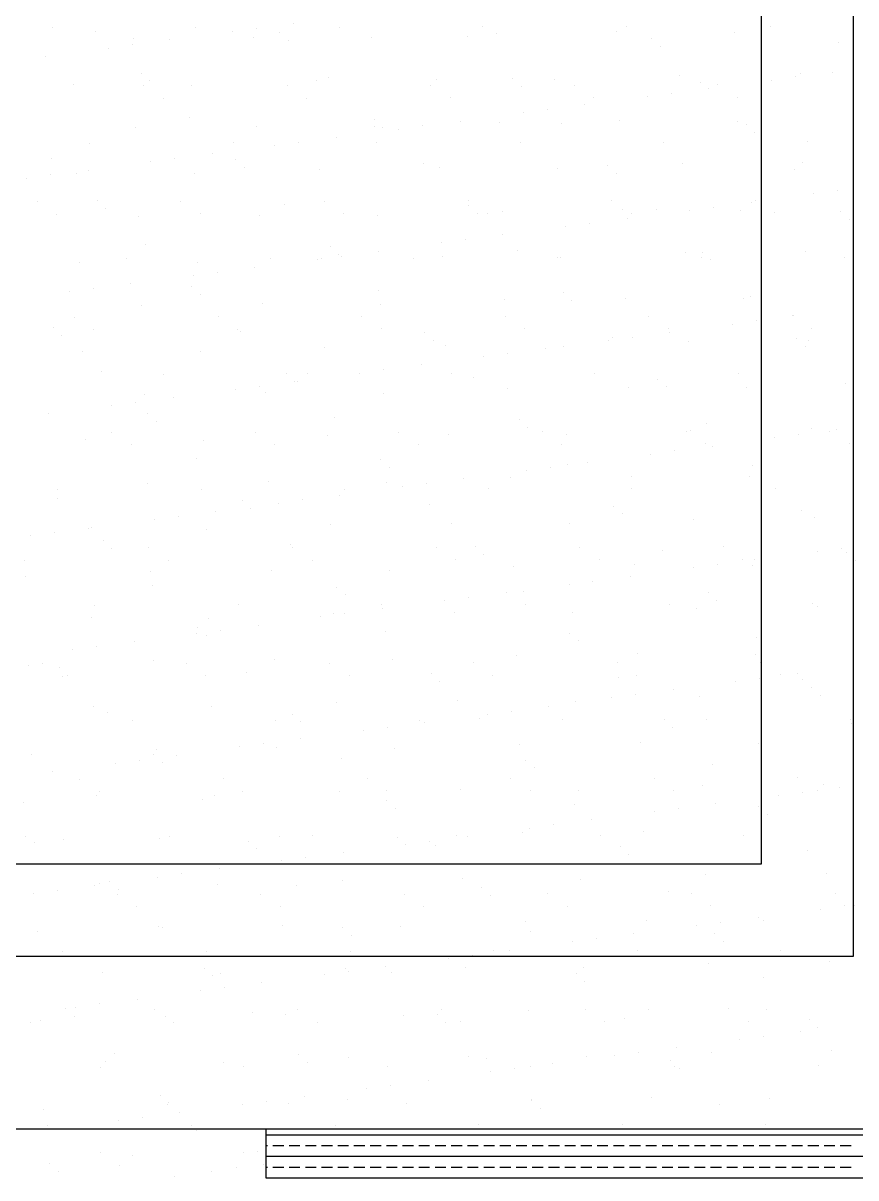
# Model space of a CAD drawing. Header units: metres. Extents: x -54 to 177, y -43 to 77.
# Drawn here: x 27.7303 to 28.0763, y 9.0831 to 9.563 of the extents above; entities that cross this region are included whole.
import ezdxf

# ---------------------------------------------------------------- set-up
doc = ezdxf.new("R2010")
doc.units = ezdxf.units.M
doc.header["$LTSCALE"] = 2
doc.header["$MEASUREMENT"] = 0

# ---------------------------------------------------------------- blocks, each defined once
blk = doc.blocks.new('A$C64980A76')
at = {"color": 0}
for p, q in [((94.4726, 9.7793), (94.4726, 18.5761)), ((94.0646, 10.1873), (94.0646, 18.1682)), ((91.9959, 13.9052), (91.9959, 13.9052)), ((90.9272, 13.8869), (90.9272, 13.8869)), ((91.1181, 13.8719), (91.1181, 13.8719)), ((91.5624, 13.8881), (91.5624, 13.8881)), ((91.7239, 13.8693), (91.7239, 13.8693)), ((91.8301, 13.8833), (91.8301, 13.8833)), ((91.9343, 13.8649), (91.9343, 13.8649)), ((92.1976, 13.8892), (92.1976, 13.8892)), ((92.8329, 13.8904), (92.8329, 13.8904)), ((92.8916, 13.8615), (92.8916, 13.8615)), ((93.4255, 13.8684), (93.4255, 13.8684)), ((93.4681, 13.8915), (93.4681, 13.8915)), ((93.9473, 13.8659), (93.9473, 13.8659)), ((94.1034, 13.8927), (94.1034, 13.8927)), ((91.1748, 13.7971), (91.1748, 13.7971)), ((91.281, 13.811), (91.281, 13.811)), ((91.2849, 13.8374), (91.2849, 13.8374)), ((91.4469, 13.8329), (91.4469, 13.8329)), ((91.8188, 13.8442), (91.8188, 13.8442)), ((91.9719, 13.8304), (91.9719, 13.8304)), ((92.3406, 13.8417), (92.3406, 13.8417)), ((92.7626, 13.8468), (92.7626, 13.8468)), ((93.5788, 13.8398), (93.5788, 13.8398)), ((93.6164, 13.8054), (93.6164, 13.8054)), ((94.4071, 13.8218), (94.4071, 13.8218)), ((90.8978, 13.7606), (90.8978, 13.7606)), ((91.3211, 13.6858), (91.3211, 13.6858)), ((91.3587, 13.6514), (91.3587, 13.6514)), ((92.0946, 13.6529), (92.0946, 13.6529)), ((92.1494, 13.6678), (92.1494, 13.6678)), ((92.6286, 13.6598), (92.6286, 13.6598)), ((92.9656, 13.6608), (92.9656, 13.6608)), ((93.1504, 13.6573), (93.1504, 13.6573)), ((93.7013, 13.6771), (93.7013, 13.6771)), ((94.1083, 13.6551), (94.1083, 13.6551)), ((94.2145, 13.6691), (94.2145, 13.6691)), ((94.2353, 13.6839), (94.2353, 13.6839)), ((94.3803, 13.6909), (94.3803, 13.6909)), ((91.0219, 13.6356), (91.0219, 13.6356)), ((91.3315, 13.6293), (91.3315, 13.6293)), ((91.5437, 13.6331), (91.5437, 13.6331)), ((91.9667, 13.6305), (91.9667, 13.6305)), ((92.6019, 13.6316), (92.6019, 13.6316)), ((93.0032, 13.6263), (93.0032, 13.6263)), ((93.2372, 13.6328), (93.2372, 13.6328)), ((93.6654, 13.5968), (93.6654, 13.5968)), ((93.7939, 13.6427), (93.7939, 13.6427)), ((93.8313, 13.6186), (93.8313, 13.6186)), ((93.8724, 13.634), (93.8724, 13.634)), ((91.4175, 13.5745), (91.4175, 13.5745)), ((92.0527, 13.5757), (92.0527, 13.5757)), ((92.688, 13.5768), (92.688, 13.5768)), ((93.2822, 13.5463), (93.2822, 13.5463)), ((93.3232, 13.578), (93.3232, 13.578)), ((93.5592, 13.5828), (93.5592, 13.5828)), ((93.9584, 13.5792), (93.9584, 13.5792)), ((93.0102, 13.5105), (93.0102, 13.5105)), ((93.1163, 13.5245), (93.1163, 13.5245)), ((91.2977, 13.4443), (91.2977, 13.4443)), ((91.5362, 13.4888), (91.5362, 13.4888)), ((91.8317, 13.4512), (91.8317, 13.4512)), ((92.3524, 13.4818), (92.3524, 13.4818)), ((92.3535, 13.4487), (92.3535, 13.4487)), ((92.39, 13.4473), (92.39, 13.4473)), ((92.5673, 13.4522), (92.5673, 13.4522)), ((92.7331, 13.4741), (92.7331, 13.4741)), ((92.9044, 13.4685), (92.9044, 13.4685)), ((93.1807, 13.4637), (93.1807, 13.4637)), ((93.4384, 13.4753), (93.4384, 13.4753)), ((93.9602, 13.4728), (93.9602, 13.4728)), ((93.9969, 13.4567), (93.9969, 13.4567)), ((92.184, 13.4018), (92.184, 13.4018)), ((92.4611, 13.4382), (92.4611, 13.4382)), ((94.0345, 13.4223), (94.0345, 13.4223)), ((91.0919, 13.3761), (91.0919, 13.3761)), ((91.7271, 13.3773), (91.7271, 13.3773)), ((91.912, 13.366), (91.912, 13.366)), ((92.0182, 13.3799), (92.0182, 13.3799)), ((92.3624, 13.3784), (92.3624, 13.3784)), ((92.9976, 13.3796), (92.9976, 13.3796)), ((93.6329, 13.3807), (93.6329, 13.3807)), ((94.2681, 13.3819), (94.2681, 13.3819)), ((90.923, 13.3097), (90.923, 13.3097)), ((91.3629, 13.2937), (91.3629, 13.2937)), ((91.4691, 13.3076), (91.4691, 13.3076)), ((91.6349, 13.3295), (91.6349, 13.3295)), ((91.7392, 13.3027), (91.7392, 13.3027)), ((94.2481, 13.2909), (94.2481, 13.2909)), ((90.92, 13.2354), (90.92, 13.2354)), ((91.0347, 13.2426), (91.0347, 13.2426)), ((91.0858, 13.2572), (91.0858, 13.2572)), ((91.5566, 13.2401), (91.5566, 13.2401)), ((91.7768, 13.2683), (91.7768, 13.2683)), ((92.1075, 13.2599), (92.1075, 13.2599)), ((92.5675, 13.2847), (92.5675, 13.2847)), ((92.6414, 13.2667), (92.6414, 13.2667)), ((93.1633, 13.2642), (93.1633, 13.2642)), ((93.3837, 13.2777), (93.3837, 13.2777)), ((93.4213, 13.2432), (93.4213, 13.2432)), ((93.7142, 13.2841), (93.7142, 13.2841)), ((94.212, 13.2596), (94.212, 13.2596)), ((90.8138, 13.2214), (90.8138, 13.2214)), ((94.2964, 13.1517), (94.2964, 13.1517)), ((94.4026, 13.1657), (94.4026, 13.1657)), ((90.861, 13.1174), (90.861, 13.1174)), ((91.126, 13.1237), (91.126, 13.1237)), ((91.1636, 13.0892), (91.1636, 13.0892)), ((91.4962, 13.1185), (91.4962, 13.1185)), ((91.9543, 13.1056), (91.9543, 13.1056)), ((92.1314, 13.1197), (92.1314, 13.1197)), ((92.7667, 13.1208), (92.7667, 13.1208)), ((92.7705, 13.0986), (92.7705, 13.0986)), ((93.4019, 13.122), (93.4019, 13.122)), ((93.4512, 13.0823), (93.4512, 13.0823)), ((93.8535, 13.0934), (93.8535, 13.0934)), ((94.0193, 13.1152), (94.0193, 13.1152)), ((94.0372, 13.1232), (94.0372, 13.1232)), ((90.947, 13.0626), (90.947, 13.0626)), ((91.3106, 13.0513), (91.3106, 13.0513)), ((91.5822, 13.0637), (91.5822, 13.0637)), ((91.8445, 13.0581), (91.8445, 13.0581)), ((92.2175, 13.0649), (92.2175, 13.0649)), ((92.3663, 13.0556), (92.3663, 13.0556)), ((92.8081, 13.0642), (92.8081, 13.0642)), ((92.8527, 13.066), (92.8527, 13.066)), ((92.9173, 13.0755), (92.9173, 13.0755)), ((93.4702, 13.043), (93.4702, 13.043)), ((93.4879, 13.0672), (93.4879, 13.0672)), ((93.5988, 13.0806), (93.5988, 13.0806)), ((93.7473, 13.0794), (93.7473, 13.0794)), ((93.973, 13.0798), (93.973, 13.0798)), ((94.1232, 13.0684), (94.1232, 13.0684)), ((94.415, 13.0736), (94.415, 13.0736)), ((94.4526, 13.0391), (94.4526, 13.0391)), ((93.1982, 13.0071), (93.1982, 13.0071)), ((93.3044, 13.0211), (93.3044, 13.0211)), ((92.6492, 12.9349), (92.6492, 12.9349)), ((92.7553, 12.9488), (92.7553, 12.9488)), ((92.9212, 12.9707), (92.9212, 12.9707)), ((91.3411, 12.9266), (91.3411, 12.9266)), ((92.1573, 12.9196), (92.1573, 12.9196)), ((92.1949, 12.8852), (92.1949, 12.8852)), ((92.3721, 12.8984), (92.3721, 12.8984)), ((92.9856, 12.9016), (92.9856, 12.9016)), ((93.727, 12.891), (93.727, 12.891)), ((93.8018, 12.8946), (93.8018, 12.8946)), ((94.261, 12.8978), (94.261, 12.8978)), ((91.0476, 12.8495), (91.0476, 12.8495)), ((91.2567, 12.8653), (91.2567, 12.8653)), ((91.5694, 12.847), (91.5694, 12.847)), ((91.823, 12.8261), (91.823, 12.8261)), ((91.8919, 12.8665), (91.8919, 12.8665)), ((92.1001, 12.8626), (92.1001, 12.8626)), ((92.1203, 12.8669), (92.1203, 12.8669)), ((92.2062, 12.8765), (92.2062, 12.8765)), ((92.5271, 12.8676), (92.5271, 12.8676)), ((92.6543, 12.8737), (92.6543, 12.8737)), ((93.1624, 12.8688), (93.1624, 12.8688)), ((93.1761, 12.8712), (93.1761, 12.8712)), ((93.7976, 12.8699), (93.7976, 12.8699)), ((93.8394, 12.8601), (93.8394, 12.8601)), ((94.4328, 12.8711), (94.4328, 12.8711)), ((91.551, 12.7903), (91.551, 12.7903)), ((91.6572, 12.8043), (91.6572, 12.8043)), ((91.1081, 12.732), (91.1081, 12.732)), ((91.2739, 12.7538), (91.2739, 12.7538)), ((91.5441, 12.7406), (91.5441, 12.7406)), ((91.0019, 12.718), (91.0019, 12.718)), ((91.5817, 12.7061), (91.5817, 12.7061)), ((92.3724, 12.7225), (92.3724, 12.7225)), ((92.9301, 12.6824), (92.9301, 12.6824)), ((93.1886, 12.7155), (93.1886, 12.7155)), ((93.2262, 12.6811), (93.2262, 12.6811)), ((93.4641, 12.6892), (93.4641, 12.6892)), ((93.9859, 12.6867), (93.9859, 12.6867)), ((94.0169, 12.6975), (94.0169, 12.6975)), ((91.3234, 12.6583), (91.3234, 12.6583)), ((91.8574, 12.6651), (91.8574, 12.6651)), ((92.3792, 12.6626), (92.3792, 12.6626)), ((91.0257, 12.6066), (91.0257, 12.6066)), ((91.6609, 12.6077), (91.6609, 12.6077)), ((92.2962, 12.6089), (92.2962, 12.6089)), ((92.9314, 12.61), (92.9314, 12.61)), ((93.5667, 12.6112), (93.5667, 12.6112)), ((93.9354, 12.576), (93.9354, 12.576)), ((94.0416, 12.59), (94.0416, 12.59)), ((94.2019, 12.6124), (94.2019, 12.6124)), ((94.2074, 12.6119), (94.2074, 12.6119)), ((90.9309, 12.5615), (90.9309, 12.5615)), ((90.9685, 12.5271), (90.9685, 12.5271)), ((91.1117, 12.5518), (91.1117, 12.5518)), ((91.747, 12.5529), (91.747, 12.5529)), ((91.7592, 12.5435), (91.7592, 12.5435)), ((92.3822, 12.5541), (92.3822, 12.5541)), ((92.5754, 12.5365), (92.5754, 12.5365)), ((93.0174, 12.5552), (93.0174, 12.5552)), ((93.6527, 12.5564), (93.6527, 12.5564)), ((93.6583, 12.5396), (93.6583, 12.5396)), ((94.2879, 12.5576), (94.2879, 12.5576)), ((92.1332, 12.4738), (92.1332, 12.4738)), ((92.613, 12.502), (92.613, 12.502)), ((92.6671, 12.4806), (92.6671, 12.4806)), ((93.189, 12.4781), (93.189, 12.4781)), ((93.3863, 12.5038), (93.3863, 12.5038)), ((93.4037, 12.5185), (93.4037, 12.5185)), ((93.4925, 12.5177), (93.4925, 12.5177)), ((93.7399, 12.498), (93.7399, 12.498)), ((94.2199, 12.5114), (94.2199, 12.5114)), ((94.2575, 12.477), (94.2575, 12.477)), ((94.2738, 12.5048), (94.2738, 12.5048)), ((91.0604, 12.4565), (91.0604, 12.4565)), ((91.5823, 12.454), (91.5823, 12.454)), ((92.8372, 12.4315), (92.8372, 12.4315)), ((92.9434, 12.4454), (92.9434, 12.4454)), ((93.1092, 12.4673), (93.1092, 12.4673)), ((92.3943, 12.3732), (92.3943, 12.3732)), ((92.5602, 12.395), (92.5602, 12.395)), ((91.146, 12.3645), (91.146, 12.3645)), ((91.4214, 12.3545), (91.4214, 12.3545)), ((91.9622, 12.3575), (91.9622, 12.3575)), ((91.9998, 12.323), (91.9998, 12.323)), ((92.0111, 12.3227), (92.0111, 12.3227)), ((92.0566, 12.3557), (92.0566, 12.3557)), ((92.2881, 12.3592), (92.2881, 12.3592)), ((92.6919, 12.3568), (92.6919, 12.3568)), ((92.7905, 12.3394), (92.7905, 12.3394)), ((93.3271, 12.358), (93.3271, 12.358)), ((93.6067, 12.3324), (93.6067, 12.3324)), ((93.9623, 12.3591), (93.9623, 12.3591)), ((91.3363, 12.2652), (91.3363, 12.2652)), ((91.7391, 12.2869), (91.7391, 12.2869)), ((91.8452, 12.3009), (91.8452, 12.3009)), ((91.8702, 12.272), (91.8702, 12.272)), ((92.392, 12.2695), (92.392, 12.2695)), ((92.943, 12.2894), (92.943, 12.2894)), ((93.4769, 12.2962), (93.4769, 12.2962)), ((93.6443, 12.298), (93.6443, 12.298)), ((93.9987, 12.2937), (93.9987, 12.2937)), ((94.435, 12.3144), (94.435, 12.3144)), ((91.19, 12.2146), (91.19, 12.2146)), ((91.2962, 12.2286), (91.2962, 12.2286)), ((91.462, 12.2504), (91.462, 12.2504)), ((90.9129, 12.1781), (90.9129, 12.1781)), ((91.349, 12.1784), (91.349, 12.1784)), ((91.3866, 12.144), (91.3866, 12.144)), ((92.1773, 12.1604), (92.1773, 12.1604)), ((92.9935, 12.1534), (92.9935, 12.1534)), ((93.0311, 12.1189), (93.0311, 12.1189)), ((93.8218, 12.1353), (93.8218, 12.1353)), ((94.2867, 12.1117), (94.2867, 12.1117)), ((91.0733, 12.0634), (91.0733, 12.0634)), ((91.1905, 12.0958), (91.1905, 12.0958)), ((91.5951, 12.0609), (91.5951, 12.0609)), ((91.8257, 12.0969), (91.8257, 12.0969)), ((92.146, 12.0808), (92.146, 12.0808)), ((92.4609, 12.0981), (92.4609, 12.0981)), ((92.68, 12.0876), (92.68, 12.0876)), ((93.0962, 12.0992), (93.0962, 12.0992)), ((93.2018, 12.0851), (93.2018, 12.0851)), ((93.7314, 12.1004), (93.7314, 12.1004)), ((93.7527, 12.1049), (93.7527, 12.1049)), ((94.1235, 12.0727), (94.1235, 12.0727)), ((94.2296, 12.0866), (94.2296, 12.0866)), ((94.3666, 12.1016), (94.3666, 12.1016)), ((94.3955, 12.1085), (94.3955, 12.1085)), ((91.2765, 12.041), (91.2765, 12.041)), ((91.9117, 12.0421), (91.9117, 12.0421)), ((92.5469, 12.0433), (92.5469, 12.0433)), ((93.1822, 12.0444), (93.1822, 12.0444)), ((93.6806, 12.0143), (93.6806, 12.0143)), ((93.8174, 12.0456), (93.8174, 12.0456)), ((93.8464, 12.0362), (93.8464, 12.0362)), ((94.4527, 12.0468), (94.4527, 12.0468)), ((91.5641, 11.9814), (91.5641, 11.9814)), ((92.3803, 11.9743), (92.3803, 11.9743)), ((93.2973, 11.9639), (93.2973, 11.9639)), ((93.5744, 12.0004), (93.5744, 12.0004)), ((92.4179, 11.9399), (92.4179, 11.9399)), ((93.0253, 11.9281), (93.0253, 11.9281)), ((93.1315, 11.9421), (93.1315, 11.9421)), ((93.2086, 11.9563), (93.2086, 11.9563)), ((94.0248, 11.9493), (94.0248, 11.9493)), ((94.0624, 11.9148), (94.0624, 11.9148)), ((91.3491, 11.8722), (91.3491, 11.8722)), ((91.8831, 11.879), (91.8831, 11.879)), ((92.4049, 11.8765), (92.4049, 11.8765)), ((92.4762, 11.8558), (92.4762, 11.8558)), ((92.5824, 11.8698), (92.5824, 11.8698)), ((92.7482, 11.8916), (92.7482, 11.8916)), ((92.9558, 11.8963), (92.9558, 11.8963)), ((93.4898, 11.9031), (93.4898, 11.9031)), ((94.0116, 11.9006), (94.0116, 11.9006)), ((90.9509, 11.8426), (90.9509, 11.8426)), ((91.5861, 11.8437), (91.5861, 11.8437)), ((92.1991, 11.8193), (92.1991, 11.8193)), ((92.2214, 11.8449), (92.2214, 11.8449)), ((92.8566, 11.846), (92.8566, 11.846)), ((93.4919, 11.8472), (93.4919, 11.8472)), ((94.1271, 11.8483), (94.1271, 11.8483)), ((90.9509, 11.8023), (90.9509, 11.8023)), ((91.7671, 11.7953), (91.7671, 11.7953)), ((91.8047, 11.7609), (91.8047, 11.7609)), ((91.9271, 11.7835), (91.9271, 11.7835)), ((92.0333, 11.7975), (92.0333, 11.7975)), ((92.5954, 11.7773), (92.5954, 11.7773)), ((93.4116, 11.7703), (93.4116, 11.7703)), ((91.3781, 11.7112), (91.3781, 11.7112)), ((91.4842, 11.7252), (91.4842, 11.7252)), ((91.6501, 11.747), (91.6501, 11.747)), ((93.4492, 11.7358), (93.4492, 11.7358)), ((93.7656, 11.7119), (93.7656, 11.7119)), ((94.2399, 11.7522), (94.2399, 11.7522)), ((94.2995, 11.7187), (94.2995, 11.7187)), ((90.9352, 11.6529), (90.9352, 11.6529)), ((91.0861, 11.6704), (91.0861, 11.6704)), ((91.101, 11.6747), (91.101, 11.6747)), ((91.608, 11.6679), (91.608, 11.6679)), ((92.1589, 11.6877), (92.1589, 11.6877)), ((92.6928, 11.6945), (92.6928, 11.6945)), ((93.2147, 11.692), (93.2147, 11.692)), ((90.829, 11.6389), (90.829, 11.6389)), ((91.1539, 11.6163), (91.1539, 11.6163)), ((91.1915, 11.5818), (91.1915, 11.5818)), ((91.3552, 11.585), (91.3552, 11.585)), ((91.9822, 11.5982), (91.9822, 11.5982)), ((91.9904, 11.5861), (91.9904, 11.5861)), ((92.6257, 11.5873), (92.6257, 11.5873)), ((92.7984, 11.5912), (92.7984, 11.5912)), ((92.836, 11.5568), (92.836, 11.5568)), ((93.2609, 11.5885), (93.2609, 11.5885)), ((93.6267, 11.5732), (93.6267, 11.5732)), ((93.8961, 11.5896), (93.8961, 11.5896)), ((94.3115, 11.5693), (94.3115, 11.5693)), ((94.4177, 11.5832), (94.4177, 11.5832)), ((94.4429, 11.5662), (94.4429, 11.5662)), ((90.806, 11.529), (90.806, 11.529)), ((91.4412, 11.5302), (91.4412, 11.5302)), ((92.0765, 11.5313), (92.0765, 11.5313)), ((92.7117, 11.5325), (92.7117, 11.5325)), ((92.9687, 11.5033), (92.9687, 11.5033)), ((93.3469, 11.5337), (93.3469, 11.5337)), ((93.5026, 11.5101), (93.5026, 11.5101)), ((93.8686, 11.511), (93.8686, 11.511)), ((93.9822, 11.5348), (93.9822, 11.5348)), ((94.0244, 11.5076), (94.0244, 11.5076)), ((94.0345, 11.5328), (94.0345, 11.5328)), ((94.4805, 11.5317), (94.4805, 11.5317)), ((90.811, 11.4593), (90.811, 11.4593)), ((91.362, 11.4791), (91.362, 11.4791)), ((91.8959, 11.4859), (91.8959, 11.4859)), ((92.4177, 11.4834), (92.4177, 11.4834)), ((93.4854, 11.4605), (93.4854, 11.4605)), ((93.7625, 11.497), (93.7625, 11.497)), ((91.369, 11.4192), (91.369, 11.4192)), ((92.1852, 11.4122), (92.1852, 11.4122)), ((93.2134, 11.4247), (93.2134, 11.4247)), ((93.3195, 11.4387), (93.3195, 11.4387)), ((92.2228, 11.3778), (92.2228, 11.3778)), ((92.6643, 11.3524), (92.6643, 11.3524)), ((92.7705, 11.3664), (92.7705, 11.3664)), ((92.9363, 11.3882), (92.9363, 11.3882)), ((93.0135, 11.3942), (93.0135, 11.3942)), ((93.8297, 11.3872), (93.8297, 11.3872)), ((93.8673, 11.3527), (93.8673, 11.3527)), ((91.1156, 11.3318), (91.1156, 11.3318)), ((91.7509, 11.3329), (91.7509, 11.3329)), ((92.1717, 11.2947), (92.1717, 11.2947)), ((92.2214, 11.2941), (92.2214, 11.2941)), ((92.3861, 11.3341), (92.3861, 11.3341)), ((92.3872, 11.3159), (92.3872, 11.3159)), ((92.7057, 11.3015), (92.7057, 11.3015)), ((93.0214, 11.3352), (93.0214, 11.3352)), ((93.2275, 11.299), (93.2275, 11.299)), ((93.6566, 11.3364), (93.6566, 11.3364)), ((93.7784, 11.3188), (93.7784, 11.3188)), ((94.2918, 11.3375), (94.2918, 11.3375)), ((94.3124, 11.3257), (94.3124, 11.3257)), ((91.099, 11.2773), (91.099, 11.2773)), ((91.6208, 11.2748), (91.6208, 11.2748)), ((91.8381, 11.2436), (91.8381, 11.2436)), ((92.1152, 11.2801), (92.1152, 11.2801)), ((91.5661, 11.2078), (91.5661, 11.2078)), ((91.572, 11.2332), (91.572, 11.2332)), ((91.6096, 11.1987), (91.6096, 11.1987)), ((91.6723, 11.2218), (91.6723, 11.2218)), ((92.4003, 11.2151), (92.4003, 11.2151)), ((93.2165, 11.2081), (93.2165, 11.2081)), ((91.1232, 11.1495), (91.1232, 11.1495)), ((91.2891, 11.1714), (91.2891, 11.1714)), ((93.2541, 11.1737), (93.2541, 11.1737)), ((94.0448, 11.1901), (94.0448, 11.1901)), ((91.017, 11.1355), (91.017, 11.1355)), ((91.9088, 11.0929), (91.9088, 11.0929)), ((92.4306, 11.0904), (92.4306, 11.0904)), ((92.9815, 11.1102), (92.9815, 11.1102)), ((93.5155, 11.1171), (93.5155, 11.1171)), ((94.0373, 11.1146), (94.0373, 11.1146)), ((90.8239, 11.0662), (90.8239, 11.0662)), ((90.8847, 11.073), (90.8847, 11.073)), ((90.9588, 11.0541), (90.9588, 11.0541)), ((91.3748, 11.0861), (91.3748, 11.0861)), ((91.5199, 11.0742), (91.5199, 11.0742)), ((92.1552, 11.0753), (92.1552, 11.0753)), ((92.7904, 11.0765), (92.7904, 11.0765)), ((93.4257, 11.0777), (93.4257, 11.0777)), ((94.0609, 11.0788), (94.0609, 11.0788)), ((90.9707, 11.0182), (90.9707, 11.0182)), ((90.9964, 11.0197), (90.9964, 11.0197)), ((91.606, 11.0194), (91.606, 11.0194)), ((91.7871, 11.0361), (91.7871, 11.0361)), ((92.2412, 11.0205), (92.2412, 11.0205)), ((92.6033, 11.0291), (92.6033, 11.0291)), ((92.6409, 10.9946), (92.6409, 10.9946)), ((92.8764, 11.0217), (92.8764, 11.0217)), ((93.4316, 11.0111), (93.4316, 11.0111)), ((93.5117, 11.0229), (93.5117, 11.0229)), ((93.9505, 10.9936), (93.9505, 10.9936)), ((94.0567, 11.0076), (94.0567, 11.0076)), ((94.1469, 11.024), (94.1469, 11.024)), ((94.2225, 11.0294), (94.2225, 11.0294)), ((94.2478, 11.004), (94.2478, 11.004)), ((93.6735, 10.9571), (93.6735, 10.9571)), ((94.2854, 10.9696), (94.2854, 10.9696)), ((91.1118, 10.8843), (91.1118, 10.8843)), ((92.1846, 10.9016), (92.1846, 10.9016)), ((92.7185, 10.9085), (92.7185, 10.9085)), ((93.1244, 10.8848), (93.1244, 10.8848)), ((93.2404, 10.906), (93.2404, 10.906)), ((93.4014, 10.9213), (93.4014, 10.9213)), ((93.5076, 10.9353), (93.5076, 10.9353)), ((93.7913, 10.9258), (93.7913, 10.9258)), ((94.3252, 10.9326), (94.3252, 10.9326)), ((91.1739, 10.8571), (91.1739, 10.8571)), ((91.6337, 10.8818), (91.6337, 10.8818)), ((91.9901, 10.8501), (91.9901, 10.8501)), ((92.8524, 10.849), (92.8524, 10.849)), ((92.9585, 10.863), (92.9585, 10.863)), ((91.2804, 10.821), (91.2804, 10.821)), ((91.9156, 10.8221), (91.9156, 10.8221)), ((92.0277, 10.8156), (92.0277, 10.8156)), ((92.4095, 10.7907), (92.4095, 10.7907)), ((92.5509, 10.8233), (92.5509, 10.8233)), ((92.5753, 10.8125), (92.5753, 10.8125)), ((92.8184, 10.832), (92.8184, 10.832)), ((93.1861, 10.8244), (93.1861, 10.8244)), ((93.6346, 10.825), (93.6346, 10.825)), ((93.6722, 10.7906), (93.6722, 10.7906)), ((93.8213, 10.8256), (93.8213, 10.8256)), ((94.4566, 10.8267), (94.4566, 10.8267)), ((94.4629, 10.807), (94.4629, 10.807)), ((92.0262, 10.7403), (92.0262, 10.7403)), ((92.3033, 10.7767), (92.3033, 10.7767)), ((91.3877, 10.693), (91.3877, 10.693)), ((91.7542, 10.7044), (91.7542, 10.7044)), ((91.8604, 10.7184), (91.8604, 10.7184)), ((91.9216, 10.6999), (91.9216, 10.6999)), ((92.4434, 10.6974), (92.4434, 10.6974)), ((92.9944, 10.7172), (92.9944, 10.7172)), ((93.5283, 10.724), (93.5283, 10.724)), ((94.0501, 10.7215), (94.0501, 10.7215)), ((90.8367, 10.6732), (90.8367, 10.6732)), ((91.2051, 10.6322), (91.2051, 10.6322)), ((91.3113, 10.6461), (91.3113, 10.6461)), ((91.3769, 10.671), (91.3769, 10.671)), ((91.4145, 10.6366), (91.4145, 10.6366)), ((91.4771, 10.668), (91.4771, 10.668)), ((92.2052, 10.653), (92.2052, 10.653)), ((93.0214, 10.646), (93.0214, 10.646)), ((90.9281, 10.5957), (90.9281, 10.5957)), ((93.059, 10.6115), (93.059, 10.6115)), ((93.8497, 10.6279), (93.8497, 10.6279)), ((91.0494, 10.5622), (91.0494, 10.5622)), ((91.6847, 10.5634), (91.6847, 10.5634)), ((92.3199, 10.5645), (92.3199, 10.5645)), ((92.9552, 10.5657), (92.9552, 10.5657)), ((93.5904, 10.5669), (93.5904, 10.5669)), ((93.8041, 10.5328), (93.8041, 10.5328)), ((94.2256, 10.568), (94.2256, 10.568)), ((94.3381, 10.5396), (94.3381, 10.5396)), ((91.1247, 10.4913), (91.1247, 10.4913)), ((91.1355, 10.5074), (91.1355, 10.5074)), ((91.6465, 10.4888), (91.6465, 10.4888)), ((91.7707, 10.5086), (91.7707, 10.5086)), ((92.1974, 10.5086), (92.1974, 10.5086)), ((92.4059, 10.5097), (92.4059, 10.5097)), ((92.7314, 10.5154), (92.7314, 10.5154)), ((93.0412, 10.5109), (93.0412, 10.5109)), ((93.2532, 10.5129), (93.2532, 10.5129)), ((93.6764, 10.5121), (93.6764, 10.5121)), ((94.1386, 10.4902), (94.1386, 10.4902)), ((94.2448, 10.5042), (94.2448, 10.5042)), ((94.3117, 10.5132), (94.3117, 10.5132)), ((94.4106, 10.526), (94.4106, 10.526)), ((90.8013, 10.4575), (90.8013, 10.4575)), ((91.5919, 10.474), (91.5919, 10.474)), ((92.4082, 10.4669), (92.4082, 10.4669)), ((92.4458, 10.4325), (92.4458, 10.4325)), ((93.2364, 10.4489), (93.2364, 10.4489)), ((93.6957, 10.4319), (93.6957, 10.4319)), ((93.8615, 10.4537), (93.8615, 10.4537)), ((94.0527, 10.4419), (94.0527, 10.4419)), ((93.3124, 10.3814), (93.3124, 10.3814)), ((93.5895, 10.4179), (93.5895, 10.4179)), ((94.0903, 10.4074), (94.0903, 10.4074)), ((93.0072, 10.3242), (93.0072, 10.3242)), ((93.0404, 10.3456), (93.0404, 10.3456)), ((93.1466, 10.3596), (93.1466, 10.3596)), ((93.5412, 10.331), (93.5412, 10.331)), ((94.063, 10.3285), (94.063, 10.3285)), ((90.8099, 10.309), (90.8099, 10.309)), ((90.8496, 10.2802), (90.8496, 10.2802)), ((90.9787, 10.2949), (90.9787, 10.2949)), ((91.4005, 10.3), (91.4005, 10.3)), ((91.4451, 10.3102), (91.4451, 10.3102)), ((91.795, 10.2879), (91.795, 10.2879)), ((91.9345, 10.3068), (91.9345, 10.3068)), ((92.0804, 10.3113), (92.0804, 10.3113)), ((92.4563, 10.3043), (92.4563, 10.3043)), ((92.4914, 10.2733), (92.4914, 10.2733)), ((92.5975, 10.2873), (92.5975, 10.2873)), ((92.7156, 10.3125), (92.7156, 10.3125)), ((92.7634, 10.3092), (92.7634, 10.3092)), ((93.3508, 10.3136), (93.3508, 10.3136)), ((93.9861, 10.3148), (93.9861, 10.3148)), ((91.8326, 10.2535), (91.8326, 10.2535)), ((92.2143, 10.2369), (92.2143, 10.2369)), ((92.6232, 10.2699), (92.6232, 10.2699)), ((93.4395, 10.2629), (93.4395, 10.2629)), ((93.4771, 10.2284), (93.4771, 10.2284)), ((94.2677, 10.2448), (94.2677, 10.2448)), ((87.5753, 10.1873), (94.0646, 10.1873)), ((91.9423, 10.2011), (91.9423, 10.2011)), ((92.0485, 10.215), (92.0485, 10.215)), ((91.3932, 10.1288), (91.3932, 10.1288)), ((91.4994, 10.1427), (91.4994, 10.1427)), ((91.6652, 10.1646), (91.6652, 10.1646)), ((92.7442, 10.1224), (92.7442, 10.1224)), ((93.2661, 10.1199), (93.2661, 10.1199)), ((93.817, 10.1397), (93.817, 10.1397)), ((94.3509, 10.1465), (94.3509, 10.1465)), ((90.9503, 10.0705), (90.9503, 10.0705)), ((91.1161, 10.0923), (91.1161, 10.0923)), ((91.1375, 10.0982), (91.1375, 10.0982)), ((91.1818, 10.1089), (91.1818, 10.1089)), ((91.2194, 10.0744), (91.2194, 10.0744)), ((91.6594, 10.0957), (91.6594, 10.0957)), ((92.01, 10.0908), (92.01, 10.0908)), ((92.2103, 10.1156), (92.2103, 10.1156)), ((92.8263, 10.0838), (92.8263, 10.0838)), ((90.8441, 10.0565), (90.8441, 10.0565)), ((91.2142, 10.0514), (91.2142, 10.0514)), ((91.8494, 10.0526), (91.8494, 10.0526)), ((92.4847, 10.0537), (92.4847, 10.0537)), ((92.8639, 10.0494), (92.8639, 10.0494)), ((93.1199, 10.0549), (93.1199, 10.0549)), ((93.6545, 10.0658), (93.6545, 10.0658)), ((93.7551, 10.0561), (93.7551, 10.0561)), ((94.3904, 10.0572), (94.3904, 10.0572)), ((94.4708, 10.0588), (94.4708, 10.0588)), ((91.3002, 9.9966), (91.3002, 9.9966)), ((91.9354, 9.9978), (91.9354, 9.9978)), ((92.5707, 9.9989), (92.5707, 9.9989)), ((93.2059, 10.0001), (93.2059, 10.0001)), ((93.8412, 10.0013), (93.8412, 10.0013)), ((94.3267, 9.9868), (94.3267, 9.9868)), ((94.4328, 10.0008), (94.4328, 10.0008)), ((94.4764, 10.0024), (94.4764, 10.0024)), ((91.9473, 9.9138), (91.9473, 9.9138)), ((93.0201, 9.9311), (93.0201, 9.9311)), ((93.554, 9.9379), (93.554, 9.9379)), ((93.7776, 9.9145), (93.7776, 9.9145)), ((93.8838, 9.9285), (93.8838, 9.9285)), ((94.0496, 9.9503), (94.0496, 9.9503)), ((94.0758, 9.9354), (94.0758, 9.9354)), ((90.8624, 9.8871), (90.8624, 9.8871)), ((91.3968, 9.9118), (91.3968, 9.9118)), ((91.4134, 9.907), (91.4134, 9.907)), ((92.2131, 9.9048), (92.2131, 9.9048)), ((92.2507, 9.8704), (92.2507, 9.8704)), ((92.4691, 9.9113), (92.4691, 9.9113)), ((93.0413, 9.8868), (93.0413, 9.8868)), ((93.5005, 9.8781), (93.5005, 9.8781)), ((93.8576, 9.8798), (93.8576, 9.8798)), ((93.2285, 9.8422), (93.2285, 9.8422)), ((93.3347, 9.8562), (93.3347, 9.8562)), ((93.8952, 9.8453), (93.8952, 9.8453)), ((87.1674, 9.7793), (94.4726, 9.7793)), ((90.9746, 9.7982), (90.9746, 9.7982)), ((91.6099, 9.7994), (91.6099, 9.7994)), ((92.2451, 9.8005), (92.2451, 9.8005)), ((92.6794, 9.77), (92.6794, 9.77)), ((92.7856, 9.7839), (92.7856, 9.7839)), ((92.8804, 9.8017), (92.8804, 9.8017)), ((92.9514, 9.8058), (92.9514, 9.8058)), ((93.5156, 9.8028), (93.5156, 9.8028)), ((94.1508, 9.804), (94.1508, 9.804)), ((91.5999, 9.7258), (91.5999, 9.7258)), ((92.2231, 9.7225), (92.2231, 9.7225)), ((92.2365, 9.7116), (92.2365, 9.7116)), ((92.4024, 9.7335), (92.4024, 9.7335)), ((92.7571, 9.7293), (92.7571, 9.7293)), ((93.2789, 9.7268), (93.2789, 9.7268)), ((93.8298, 9.7467), (93.8298, 9.7467)), ((94.3638, 9.7535), (94.3638, 9.7535)), ((91.1504, 9.7052), (91.1504, 9.7052)), ((91.6375, 9.6913), (91.6375, 9.6913)), ((91.6722, 9.7027), (91.6722, 9.7027)), ((91.8533, 9.6612), (91.8533, 9.6612)), ((92.1303, 9.6977), (92.1303, 9.6977)), ((92.4281, 9.7077), (92.4281, 9.7077)), ((93.2444, 9.7007), (93.2444, 9.7007)), ((93.282, 9.6663), (93.282, 9.6663)), ((94.0726, 9.6827), (94.0726, 9.6827)), ((91.5813, 9.6254), (91.5813, 9.6254)), ((91.6874, 9.6394), (91.6874, 9.6394)), ((91.1384, 9.5671), (91.1384, 9.5671)), ((91.3042, 9.5889), (91.3042, 9.5889)), ((90.9867, 9.5467), (90.9867, 9.5467)), ((91.0243, 9.5123), (91.0243, 9.5123)), ((91.0322, 9.5531), (91.0322, 9.5531)), ((91.3789, 9.5406), (91.3789, 9.5406)), ((91.4262, 9.5139), (91.4262, 9.5139)), ((91.8149, 9.5287), (91.8149, 9.5287)), ((91.9602, 9.5207), (91.9602, 9.5207)), ((92.0142, 9.5418), (92.0142, 9.5418)), ((92.482, 9.5182), (92.482, 9.5182)), ((92.6312, 9.5217), (92.6312, 9.5217)), ((92.6494, 9.5429), (92.6494, 9.5429)), ((93.0329, 9.5381), (93.0329, 9.5381)), ((93.2846, 9.5441), (93.2846, 9.5441)), ((93.5669, 9.5449), (93.5669, 9.5449)), ((93.9199, 9.5453), (93.9199, 9.5453)), ((94.0887, 9.5424), (94.0887, 9.5424)), ((90.8297, 9.4847), (90.8297, 9.4847)), ((90.8753, 9.4941), (90.8753, 9.4941)), ((91.465, 9.4858), (91.465, 9.4858)), ((92.1002, 9.487), (92.1002, 9.487)), ((92.6688, 9.4872), (92.6688, 9.4872)), ((92.7354, 9.4881), (92.7354, 9.4881)), ((93.3707, 9.4893), (93.3707, 9.4893)), ((93.4594, 9.5037), (93.4594, 9.5037)), ((94.0059, 9.4905), (94.0059, 9.4905)), ((94.2757, 9.4966), (94.2757, 9.4966)), ((94.3133, 9.4622), (94.3133, 9.4622)), ((93.9657, 9.4111), (93.9657, 9.4111)), ((94.0718, 9.4251), (94.0718, 9.4251)), ((94.2377, 9.447), (94.2377, 9.447)), ((93.5228, 9.3528), (93.5228, 9.3528)), ((93.6886, 9.3747), (93.6886, 9.3747)), ((93.8427, 9.3536), (93.8427, 9.3536)), ((94.3766, 9.3604), (94.3766, 9.3604)), ((91.1632, 9.3121), (91.1632, 9.3121)), ((91.2017, 9.3497), (91.2017, 9.3497)), ((91.6851, 9.3096), (91.6851, 9.3096)), ((92.018, 9.3427), (92.018, 9.3427)), ((92.0556, 9.3082), (92.0556, 9.3082)), ((92.236, 9.3295), (92.236, 9.3295)), ((92.7699, 9.3363), (92.7699, 9.3363)), ((92.8462, 9.3246), (92.8462, 9.3246)), ((93.1395, 9.3024), (93.1395, 9.3024)), ((93.2918, 9.3338), (93.2918, 9.3338)), ((93.4166, 9.3389), (93.4166, 9.3389)), ((93.6625, 9.3176), (93.6625, 9.3176)), ((91.1394, 9.2874), (91.1394, 9.2874)), ((91.7746, 9.2886), (91.7746, 9.2886)), ((92.4099, 9.2897), (92.4099, 9.2897)), ((92.8675, 9.2666), (92.8675, 9.2666)), ((92.9737, 9.2806), (92.9737, 9.2806)), ((93.0451, 9.2909), (93.0451, 9.2909)), ((93.6803, 9.292), (93.6803, 9.292)), ((93.7001, 9.2832), (93.7001, 9.2832)), ((94.3156, 9.2932), (94.3156, 9.2932)), ((92.4246, 9.2083), (92.4246, 9.2083)), ((92.5904, 9.2301), (92.5904, 9.2301)), ((91.4048, 9.1636), (91.4048, 9.1636)), ((92.0414, 9.1578), (92.0414, 9.1578)), ((92.3184, 9.1943), (92.3184, 9.1943)), ((93.5797, 9.1518), (93.5797, 9.1518)), ((94.1015, 9.1493), (94.1015, 9.1493)), ((90.8881, 9.101), (90.8881, 9.101)), ((91.4391, 9.1209), (91.4391, 9.1209)), ((91.4424, 9.1292), (91.4424, 9.1292)), ((91.7693, 9.122), (91.7693, 9.122)), ((91.8755, 9.136), (91.8755, 9.136)), ((91.973, 9.1277), (91.973, 9.1277)), ((92.233, 9.1456), (92.233, 9.1456)), ((92.4948, 9.1252), (92.4948, 9.1252)), ((93.0458, 9.145), (93.0458, 9.145)), ((93.0493, 9.1386), (93.0493, 9.1386)), ((93.0869, 9.1041), (93.0869, 9.1041)), ((93.8775, 9.1205), (93.8775, 9.1205)), ((91.2203, 9.0497), (91.2203, 9.0497)), ((91.3264, 9.0637), (91.3264, 9.0637)), ((91.4923, 9.0855), (91.4923, 9.0855)), ((89.7682, 9.0143), (91.8718, 9.0143)), ((89.7682, 9.0143), (91.8718, 9.0143)), ((90.9084, 9.0287), (90.9084, 9.0287)), ((91.5437, 9.0298), (91.5437, 9.0298)), ((91.5671, 9.0068), (91.5671, 9.0068)), ((91.8718, 9.0143), (91.8718, 8.7976)), ((91.8718, 9.0143), (95.2375, 9.0143)), ((91.8718, 9.0143), (91.8718, 8.7976)), ((91.8718, 9.0143), (95.2375, 9.0143)), ((92.1789, 9.031), (92.1789, 9.031)), ((92.8142, 9.0321), (92.8142, 9.0321)), ((93.4494, 9.0333), (93.4494, 9.0333)), ((94.0846, 9.0345), (94.0846, 9.0345)), ((91.8718, 8.9888), (95.4542, 8.9888)), ((91.1388, 8.9086), (91.1388, 8.9086)), ((91.2827, 8.8967), (91.2827, 8.8967)), ((91.774, 8.9098), (91.774, 8.9098)), ((91.8337, 8.9165), (91.8337, 8.9165)), ((91.8718, 8.941), (91.8797, 8.941)), ((91.8718, 8.8932), (95.4542, 8.8932)), ((91.9036, 8.941), (91.9514, 8.941)), ((91.9753, 8.941), (92.0232, 8.941)), ((92.0471, 8.941), (92.0949, 8.941)), ((92.1188, 8.941), (92.1666, 8.941)), ((92.1905, 8.941), (92.2383, 8.941)), ((92.2622, 8.941), (92.31, 8.941)), ((92.3339, 8.941), (92.3817, 8.941)), ((92.4056, 8.941), (92.4534, 8.941)), ((92.4773, 8.941), (92.5251, 8.941)), ((92.5491, 8.941), (92.5969, 8.941)), ((92.6208, 8.941), (92.6686, 8.941)), ((92.6925, 8.941), (92.7403, 8.941)), ((92.7642, 8.941), (92.812, 8.941)), ((92.8359, 8.941), (92.8837, 8.941)), ((92.9076, 8.941), (92.9554, 8.941)), ((92.9793, 8.941), (93.0271, 8.941)), ((93.051, 8.941), (93.0989, 8.941)), ((93.1228, 8.941), (93.1706, 8.941)), ((93.1945, 8.941), (93.2423, 8.941)), ((93.2662, 8.941), (93.314, 8.941)), ((93.3379, 8.941), (93.3857, 8.941)), ((93.4096, 8.941), (93.4574, 8.941)), ((93.4813, 8.941), (93.5291, 8.941)), ((93.553, 8.941), (93.6008, 8.941)), ((93.6248, 8.941), (93.6726, 8.941)), ((93.6965, 8.941), (93.7443, 8.941)), ((93.7682, 8.941), (93.816, 8.941)), ((93.8399, 8.941), (93.8877, 8.941)), ((93.9116, 8.941), (93.9594, 8.941)), ((93.9833, 8.941), (94.0311, 8.941)), ((94.055, 8.941), (94.1028, 8.941)), ((94.1267, 8.941), (94.1746, 8.941)), ((94.1985, 8.941), (94.2463, 8.941)), ((94.2702, 8.941), (94.318, 8.941)), ((94.3419, 8.941), (94.3897, 8.941)), ((94.4136, 8.941), (94.4614, 8.941)), ((90.9163, 8.8622), (90.9163, 8.8622)), ((91.2248, 8.8538), (91.2248, 8.8538)), ((91.7446, 8.8442), (91.7446, 8.8442)), ((91.86, 8.855), (91.86, 8.855)), ((91.8718, 8.8454), (91.8797, 8.8454)), ((91.9036, 8.8454), (91.9514, 8.8454)), ((91.9753, 8.8454), (92.0232, 8.8454)), ((92.0471, 8.8454), (92.0949, 8.8454)), ((92.1188, 8.8454), (92.1666, 8.8454)), ((92.1905, 8.8454), (92.2383, 8.8454)), ((92.2622, 8.8454), (92.31, 8.8454)), ((92.3339, 8.8454), (92.3817, 8.8454)), ((92.4056, 8.8454), (92.4534, 8.8454)), ((92.4773, 8.8454), (92.5251, 8.8454)), ((92.5491, 8.8454), (92.5969, 8.8454)), ((92.6208, 8.8454), (92.6686, 8.8454)), ((92.6925, 8.8454), (92.7403, 8.8454)), ((92.7642, 8.8454), (92.812, 8.8454)), ((92.8359, 8.8454), (92.8837, 8.8454)), ((92.9076, 8.8454), (92.9554, 8.8454)), ((92.9793, 8.8454), (93.0271, 8.8454)), ((93.051, 8.8454), (93.0989, 8.8454)), ((93.1228, 8.8454), (93.1706, 8.8454)), ((93.1945, 8.8454), (93.2423, 8.8454)), ((93.2662, 8.8454), (93.314, 8.8454)), ((93.3379, 8.8454), (93.3857, 8.8454)), ((93.4096, 8.8454), (93.4574, 8.8454)), ((93.4813, 8.8454), (93.5291, 8.8454)), ((93.553, 8.8454), (93.6008, 8.8454)), ((93.6248, 8.8454), (93.6726, 8.8454)), ((93.6965, 8.8454), (93.7443, 8.8454)), ((93.7682, 8.8454), (93.816, 8.8454)), ((93.8399, 8.8454), (93.8877, 8.8454)), ((93.9116, 8.8454), (93.9594, 8.8454)), ((93.9833, 8.8454), (94.0311, 8.8454)), ((94.055, 8.8454), (94.1028, 8.8454)), ((94.1267, 8.8454), (94.1746, 8.8454)), ((94.1985, 8.8454), (94.2463, 8.8454)), ((94.2702, 8.8454), (94.318, 8.8454)), ((94.3419, 8.8454), (94.3897, 8.8454)), ((94.4136, 8.8454), (94.4614, 8.8454)), ((90.9539, 8.8277), (90.9539, 8.8277)), ((91.468, 8.8048), (91.468, 8.8048)), ((91.6339, 8.8266), (91.6339, 8.8266)), ((91.8718, 8.7976), (95.4542, 8.7976)), ((91.8718, 8.7976), (95.4542, 8.7976))]:
    blk.add_line(p, q, dxfattribs=at)

msp = doc.modelspace()

# ---------------------------------------------------------------- block references
at = {"xscale": 0.0939071323985137, "yscale": 0.0939071323985137, "zscale": 0.0939071323985137, "rotation": 359.9999780247499}
msp.add_blockref('A$C64980A76', (19.2037, 8.25697), dxfattribs=at)

doc.saveas('drawing.dxf')
